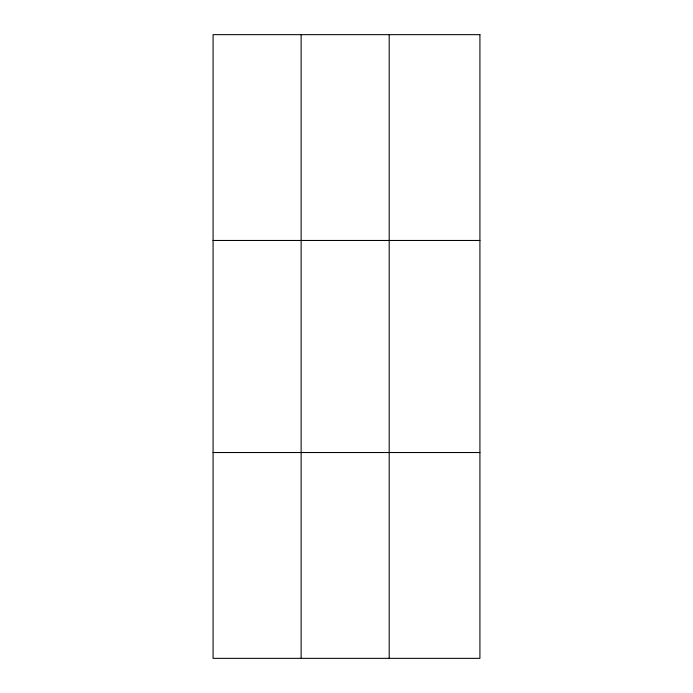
<?xml version="1.0" encoding="UTF-8"?>
<svg xmlns="http://www.w3.org/2000/svg" width="693" height="693" viewBox="0 0 693 693"><rect width="100%" height="100%" fill="white"/><g stroke="black" fill="none" stroke-linecap="round" stroke-linejoin="round"><path stroke-width="1.04" d="M301.134 658.35L301.134 34.65M389.197 658.35L389.197 34.65M213.08 240.471L479.92 240.471M213.08 452.529L479.92 452.529M479.92 34.65L479.92 658.35L213.08 658.35L213.08 34.65L479.92 34.65"/></g></svg>
